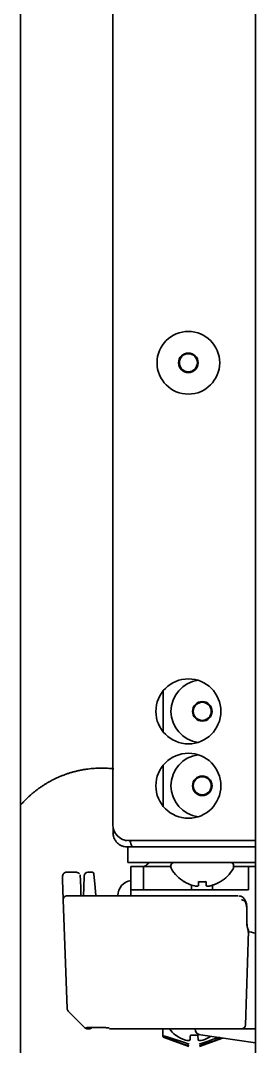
# Model space of a CAD drawing. Header units: inches. Extents: x 90 to 4161, y -506 to 3104.
# Drawn here: x 3991.9 to 4021.9, y 1323.5 to 1454.5 of the extents above; entities that cross this region are included whole.
import ezdxf

# ---------------------------------------------------------------- set-up
doc = ezdxf.new("R2010")
doc.units = ezdxf.units.IN
doc.layers.add('1', color=7, linetype='Continuous', true_color=0xffffff)
doc.layers.add('4', color=7, linetype='Continuous', true_color=0xffffff)

msp = doc.modelspace()

# ---------------------------------------------------------------- linework, layer by layer
at = {"layer": '1', "color": 7, "linetype": 'Continuous', "lineweight": 35}
for p, q in [((4021.91, 1933.26), (4021.91, 1249.76)), ((3991.91, 1919.98), (3991.91, 1204.2)), ((4003.71, 1351.76), (4003.71, 1888.76)), ((4010.12, 1363.65), (4010.12, 1368.89)), ((4010.12, 1354.14), (4010.12, 1359.39)), ((4003.72, 1350.85), (4003.74, 1351.41)), ((4003.72, 1350.85), (4003.94, 1350.84)), ((4007.55, 1349.76), (4005.69, 1349.76)), ((4007.8, 1349.76), (4007.55, 1349.76)), ((4021.91, 1349.76), (4007.8, 1349.76)), ((4005.62, 1346.96), (4005.62, 1348.96)), ((4021.91, 1348.96), (4006.15, 1348.96)), ((4007.62, 1346.96), (4005.62, 1346.96)), ((4021.91, 1346.96), (4007.62, 1346.96)), ((4000.52, 1345.71), (4001.09, 1345.71)), ((4001.29, 1345.53), (4001.45, 1343.76)), ((4006, 1346.46), (4007.62, 1346.46)), ((4006, 1343.46), (4006, 1346.46)), ((4011.12, 1346.46), (4007.62, 1346.46)), ((4007.62, 1346.46), (4007.62, 1343.46)), ((4011.12, 1346.56), (4011.12, 1346.36)), ((4019.12, 1346.36), (4019.12, 1346.56)), ((4021, 1346.46), (4019.12, 1346.46)), ((4021.91, 1346.46), (4021, 1346.46)), ((4021, 1343.46), (4021, 1346.46)), ((3999.99, 1343.75), (4000.02, 1345.22)), ((4012.82, 1344.48), (4012.82, 1344.52)), ((4013.73, 1344.1), (4013.73, 1343.46)), ((4016.41, 1343.46), (4016.41, 1344.07)), ((4017.42, 1344.52), (4017.42, 1344.48)), ((3999.97, 1342.71), (3999.99, 1343.75)), ((4001.45, 1343.76), (4001.54, 1342.71)), ((4004.34, 1342.75), (4004.34, 1342.71)), ((4011.89, 1343.46), (4006, 1343.46)), ((4006, 1342.71), (4006, 1343.46)), ((4011.89, 1343.46), (4021, 1343.46)), ((4010.07, 1325.71), (4010.07, 1324.85)), ((4014.22, 1325.71), (4014.22, 1325.71)), ((4010.24, 1324.62), (4013.39, 1323.47)), ((4014.76, 1323.47), (4017.7, 1324.54)), ((4021.91, 1323.95), (4014.87, 1324.94))]:
    msp.add_line(p, q, dxfattribs=at)
for centre, radius in [((4013.34, 1410.76), 4), ((4013.34, 1410.76), 1.25), ((4013.34, 1410.76), 1.15), ((4013.34, 1366.26), 4.15), ((4015.12, 1366.26), 1.25), ((4015.12, 1366.26), 1.15), ((4013.34, 1356.76), 4.15), ((4015.12, 1356.76), 1.25), ((4015.12, 1356.76), 1.15)]:
    msp.add_circle(centre, radius, dxfattribs=at)
for centre, radius, start, end in [((4015.12, 1366.26), 4, 97.7456, 262.26), ((4015.12, 1356.76), 4, 97.7456, 262.26), ((4007.63, 1346.96), 0.5, 270, 330), ((4008.5, 1346.46), 0.5, 90, 150), ((4011.52, 1346.56), 0.4, 90, 180), ((4018.72, 1346.56), 0.4, 0, 90), ((4021.75, 1346.46), 0.5, 70.7306, 90), ((4000.52, 1345.21), 0.5, 90, 179), ((4001.09, 1345.51), 0.2, 5, 90), ((4011.52, 1346.36), 0.4, 180, 210.3012), ((4015.32, 1348.58), 4.8, 210.3012, 238.6273), ((4014.92, 1348.58), 4.8, 301.3727, 329.6988), ((4018.72, 1346.36), 0.4, 329.6988, 0), ((4006.34, 1342.71), 2, 100.0222, 179), ((4020.09, 1332.21), 6, 72.3179, 82.4127), ((4014.07, 1327.81), 3.74, 213.5345, 230.6111), ((4014.97, 1325.68), 0.75, 178, 262)]:
    msp.add_arc(centre, radius, start, end, dxfattribs=at)
for centre, major_axis, ratio, start_param, end_param in [((4005.69, 1351.76), (0, -2), 0.990268, 4.712389, 6.283185), ((4014.07, 1323.49), (-4, 1.37), 0.015598, 4.877983, 6.288509), ((4013.99, 1323.25), (-3.75, 1.37), 0.016402, 4.878631, 6.29032), ((4014.07, 1327.83), (3.62, 0.87), 0.997235, 3.804658, 4.177379), ((4013.78, 1327.83), (0.27, 3.72), 0.017407, 3.440796, 3.813517), ((4014.37, 1327.83), (0.27, -3.72), 0.017407, 5.611261, 5.983982), ((4014.07, 1323.49), (4, 1.37), 0.015598, 0.60431, 1.405202), ((4014.16, 1323.25), (3.75, 1.37), 0.016402, 0.368551, 1.404554), ((4014.08, 1327.83), (3.62, -0.87), 0.997235, 5.247399, 5.545506), ((4013.81, 1327.87), (0.81, 3.6), 0.902278, 3.129444, 3.24631), ((4013.52, 1327.87), (0.38, 3.67), 0.420739, 3.280106, 3.396972), ((4014.63, 1327.87), (0.38, -3.67), 0.420739, 6.027806, 6.144672), ((4014.33, 1327.87), (0.81, -3.6), 0.902278, 6.178468, 6.295334)]:
    msp.add_ellipse(centre, major_axis=major_axis, ratio=ratio, start_param=start_param, end_param=end_param, dxfattribs=at)
msp.add_rational_spline([(4003.83, 1358.92), (4000.48, 1359.31), (3997.17, 1358.61), (3994.31, 1356.92), (3992.13, 1354.53), (3992.09, 1354.49), (3992.04, 1354.45), (3991.99, 1354.42), (3991.94, 1354.39)], [0.500123199837, 0.482160661531, 0.483515098564, 0.504186510936, 0.544174898647, 0.535909248976, 0.531320882017, 0.530409797772, 0.53317599624], degree=4, knots=[0, 0, 0, 0, 0, 0.982402, 0.982402, 0.982402, 0.982402, 1, 1, 1, 1, 1], dxfattribs=at)
for points in [[(4003.72, 1350.65), (4003.71, 1350.72), (4003.71, 1350.78), (4003.72, 1350.85)], [(4006.15, 1348.96), (4006.05, 1349.23), (4005.96, 1349.49), (4005.86, 1349.76)], [(4014.62, 1343.97), (4014.62, 1343.98), (4014.62, 1344.01), (4014.62, 1344.06), (4014.62, 1344.12), (4014.62, 1344.18), (4014.62, 1344.24), (4014.62, 1344.32), (4014.62, 1344.41), (4014.62, 1344.48), (4014.62, 1344.52)], [(4014.62, 1344.52), (4014.79, 1344.49), (4015.12, 1344.47), (4015.45, 1344.49), (4015.62, 1344.52)], [(4016.12, 1343.97), (4016.18, 1343.98), (4016.28, 1344.01), (4016.44, 1344.06), (4016.6, 1344.12), (4016.76, 1344.18), (4016.91, 1344.24), (4017.07, 1344.32), (4017.23, 1344.41), (4017.36, 1344.48), (4017.42, 1344.52)], [(4014.12, 1343.97), (4014.14, 1343.96), (4014.19, 1343.96), (4014.26, 1343.95), (4014.33, 1343.95), (4014.41, 1343.95), (4014.48, 1343.95), (4014.55, 1343.96), (4014.6, 1343.96), (4014.62, 1343.97)], [(4015.62, 1343.97), (4015.65, 1343.96), (4015.7, 1343.96), (4015.77, 1343.95), (4015.84, 1343.95), (4015.91, 1343.95), (4015.98, 1343.95), (4016.05, 1343.96), (4016.1, 1343.96), (4016.12, 1343.97)]]:
    msp.add_open_spline(points, degree=3, dxfattribs=at)
for points, knots in [([(4005.51, 1348.96), (4005.39, 1348.96), (4005.27, 1348.97), (4005.1, 1349.01), (4005.04, 1349.02), (4004.95, 1349.05), (4004.92, 1349.06), (4004.87, 1349.08), (4004.84, 1349.09), (4004.7, 1349.15), (4004.6, 1349.21), (4004.48, 1349.29), (4004.46, 1349.3), (4004.41, 1349.34), (4004.39, 1349.36), (4004.32, 1349.41), (4004.28, 1349.45), (4004.16, 1349.57), (4004.09, 1349.66), (4004.01, 1349.78), (4003.99, 1349.8), (4003.96, 1349.85), (4003.92, 1349.92), (4003.88, 1349.99), (4003.84, 1350.09), (4003.82, 1350.14), (4003.8, 1350.22), (4003.79, 1350.24), (4003.77, 1350.29), (4003.77, 1350.32), (4003.74, 1350.45), (4003.72, 1350.55), (4003.72, 1350.65)], [0, 0, 0, 0, 0.125, 0.125, 0.1875, 0.1875, 0.21875, 0.21875, 0.25, 0.25, 0.375, 0.375, 0.40625, 0.40625, 0.4375, 0.4375, 0.5, 0.5, 0.625, 0.625, 0.65625, 0.65625, 0.6875, 0.75, 0.75, 0.8125, 0.8125, 0.84375, 0.84375, 0.875, 0.875, 1, 1, 1, 1]), ([(4005.08, 1349.86), (4005.08, 1349.86), (4005.09, 1349.86), (4005.12, 1349.84), (4005.15, 1349.83), (4005.2, 1349.81), (4005.22, 1349.8), (4005.26, 1349.79), (4005.27, 1349.79), (4005.36, 1349.77), (4005.44, 1349.76), (4005.51, 1349.76)], [0, 0, 0, 0, 0.019788, 0.019788, 0.264841, 0.264841, 0.387368, 0.387368, 0.509894, 0.509894, 1, 1, 1, 1]), ([(4005.51, 1348.96), (4005.61, 1348.96), (4005.71, 1348.96), (4005.92, 1348.96), (4006.03, 1348.96), (4006.15, 1348.96)], [0, 0, 0, 0, 0.462959, 0.462959, 1, 1, 1, 1]), ([(4012.82, 1344.52), (4013.02, 1344.39), (4013.23, 1344.28), (4013.56, 1344.15), (4013.67, 1344.1), (4013.89, 1344.03), (4014.01, 1344), (4014.12, 1343.97)], [0, 0, 0, 0, 0.5, 0.5, 0.75, 0.75, 1, 1, 1, 1]), ([(4015.62, 1344.52), (4015.62, 1344.39), (4015.62, 1344.28), (4015.62, 1344.15), (4015.62, 1344.1), (4015.62, 1344.03), (4015.62, 1344), (4015.62, 1343.97)], [0, 0, 0, 0, 0.5, 0.5, 0.75, 0.75, 1, 1, 1, 1]), ([(4010.07, 1324.85), (4010.07, 1324.85), (4010.07, 1324.84), (4010.07, 1324.83), (4010.07, 1324.82), (4010.08, 1324.8), (4010.08, 1324.79), (4010.09, 1324.76), (4010.09, 1324.75), (4010.1, 1324.73), (4010.11, 1324.72), (4010.13, 1324.7), (4010.14, 1324.68), (4010.15, 1324.67), (4010.16, 1324.66), (4010.17, 1324.66), (4010.19, 1324.64), (4010.21, 1324.63), (4010.24, 1324.62)], [0, 0, 0, 0, 0.0625, 0.0625, 0.125, 0.125, 0.25, 0.25, 0.375, 0.375, 0.5, 0.5, 0.625, 0.6875, 0.6875, 0.75, 0.75, 1, 1, 1, 1]), ([(4011.7, 1324.92), (4011.71, 1324.92), (4011.72, 1324.9), (4011.75, 1324.89), (4011.78, 1324.88), (4011.8, 1324.88), (4011.81, 1324.88), (4011.82, 1324.87), (4011.82, 1324.87), (4011.82, 1324.87)], [0, 0, 0, 0, 0.14924, 0.438697, 0.670316, 0.840033, 0.945572, 0.994164, 1, 1, 1, 1]), ([(4013.61, 1324.92), (4013.68, 1324.92), (4013.76, 1324.92), (4013.88, 1324.92), (4013.92, 1324.92), (4013.99, 1324.92), (4014.03, 1324.92), (4014.15, 1324.92), (4014.23, 1324.92), (4014.35, 1324.92), (4014.39, 1324.92), (4014.46, 1324.92), (4014.5, 1324.92), (4014.54, 1324.92)], [0, 0, 0, 0, 0.25, 0.25, 0.375, 0.375, 0.5, 0.5, 0.75, 0.75, 0.875, 0.875, 1, 1, 1, 1])]:
    msp.add_open_spline(points, degree=3, knots=knots, dxfattribs=at)
at = {"layer": '4', "color": 7, "linetype": 'Continuous', "lineweight": 35}
for p, q in [((3999.04, 1345.71), (3997.79, 1345.71)), ((3997.28, 1345.07), (3997.28, 1344.96)), ((3997.28, 1344.97), (3997.28, 1345)), ((3997.28, 1344.85), (3997.28, 1344.75)), ((3997.33, 1343.51), (3997.28, 1344.75)), ((3999.56, 1344.79), (3999.54, 1345.23)), ((3999.6, 1343.55), (3999.56, 1344.79)), ((3997.37, 1342.19), (3997.33, 1343.51)), ((3997.87, 1342.71), (4004.28, 1342.71)), ((3999.24, 1342.71), (3999.15, 1342.71)), ((3999.63, 1342.68), (3999.6, 1343.55)), ((4004.28, 1342.71), (4001.74, 1342.71)), ((4004.28, 1342.71), (4014.18, 1342.71)), ((3997.86, 1328.32), (3997.37, 1342.19)), ((4020.81, 1340.32), (4020.81, 1341.13)), ((4020.81, 1339.5), (4020.81, 1339.53)), ((4020.81, 1339.44), (4020.82, 1339.52)), ((4021.04, 1338.19), (4020.62, 1326.19)), ((3998, 1327.98), (4000.13, 1325.86)), ((4000.61, 1325.71), (4000.48, 1325.71)), ((4004.28, 1325.71), (4003.3, 1325.71)), ((4018.36, 1325.71), (4004.28, 1325.71)), ((4020.12, 1325.71), (4018.36, 1325.71)), ((4021.87, 1325.71), (4020.12, 1325.71)), ((4021.91, 1325.71), (4021.87, 1325.71))]:
    msp.add_line(p, q, dxfattribs=at)
for centre, start, end in [((3999.04, 1345.21), 37.9067, 90), ((3999.04, 1345.21), 2, 19.5381), ((3997.87, 1342.21), 90, 182), ((3998.36, 1328.34), 182, 225), ((4000.48, 1326.21), 225, 270), ((4003.3, 1326.21), 267.0822, 270.0632), ((4020.12, 1326.21), 270, 358)]:
    msp.add_arc(centre, 0.5, start, end, dxfattribs=at)
for centre, major_axis, ratio, start_param, end_param in [((4013.48, 1322.2), (2.18, 61.56), 0.113636, 5.000911, 5.024984), ((4014.04, 1338.21), (-7, 0.02), 0.002489, 3.083207, 3.141512), ((4000.61, 1326.21), (-0.116, 0.486), 0.976591, 2.129191, 3.805927)]:
    msp.add_ellipse(centre, major_axis=major_axis, ratio=ratio, start_param=start_param, end_param=end_param, dxfattribs=at)
for points, degree in [([(3997.35, 1345.44), (3997.25, 1345.27), (3997.28, 1345.11)], 2), ([(3997.29, 1345.23), (3997.28, 1345.22), (3997.28, 1345.17), (3997.28, 1345.06)], 3), ([(3997.28, 1344.85), (3997.28, 1344.89), (3997.28, 1344.92), (3997.28, 1344.95), (3997.28, 1344.96), (3997.28, 1344.96)], 5), ([(3997.28, 1344.87), (3997.28, 1344.86), (3997.28, 1344.85), (3997.28, 1344.85)], 3), ([(4014.18, 1342.71), (4015.02, 1342.71), (4016.63, 1342.71), (4018.08, 1342.71), (4019.28, 1342.71), (4019.71, 1342.71)], 2), ([(4020.78, 1341.43), (4020.78, 1341.42), (4020.78, 1341.42), (4020.79, 1341.41), (4020.79, 1341.41), (4020.8, 1341.41), (4020.8, 1341.41), (4020.8, 1341.41), (4020.81, 1341.4), (4020.81, 1341.39), (4020.81, 1341.39)], 3), ([(4020.81, 1341.19), (4020.81, 1341.39)], 1), ([(4021.03, 1338.19), (4021.03, 1338.21)], 1)]:
    msp.add_open_spline(points, degree=degree, dxfattribs=at)
for points, knots in [([(3997.79, 1345.71), (3997.66, 1345.72), (3997.54, 1345.66), (3997.34, 1345.47), (3997.28, 1345.35), (3997.29, 1345.22)], [0, 0, 0, 0, 0.5, 0.5, 1, 1, 1, 1]), ([(3997.61, 1345.68), (3997.57, 1345.67), (3997.5, 1345.63), (3997.42, 1345.55), (3997.37, 1345.49), (3997.35, 1345.45), (3997.35, 1345.44)], [0, 0, 0, 0, 0.29523, 0.570123, 0.84136, 1, 1, 1, 1]), ([(3997.28, 1344.87), (3997.28, 1344.88), (3997.28, 1344.89), (3997.28, 1344.9), (3997.28, 1344.91), (3997.28, 1344.92), (3997.28, 1344.93), (3997.28, 1344.95), (3997.28, 1344.96), (3997.28, 1344.98), (3997.28, 1345), (3997.28, 1345.02), (3997.28, 1345.04), (3997.28, 1345.05), (3997.28, 1345.06), (3997.28, 1345.07)], [0, 0, 0, 0, 0.048642, 0.098161, 0.148487, 0.199549, 0.251271, 0.331013, 0.414385, 0.501199, 0.608389, 0.712357, 0.812558, 0.908552, 1, 1, 1, 1]), ([(4020.79, 1341.51), (4020.77, 1341.65), (4020.71, 1341.93), (4020.52, 1342.31), (4020.21, 1342.6), (4019.96, 1342.68), (4019.83, 1342.7)], [0, 0, 0, 0, 0.229055, 0.476848, 0.738813, 1, 1, 1, 1]), ([(4020.14, 1342.19), (4020.2, 1342.19), (4020.26, 1342.18), (4020.39, 1342.14), (4020.47, 1342.09), (4020.6, 1341.94), (4020.65, 1341.85), (4020.73, 1341.63), (4020.76, 1341.5), (4020.8, 1341.21), (4020.81, 1341.06), (4020.81, 1340.9)], [0, 0, 0, 0, 0.142116, 0.142116, 0.370538, 0.370538, 0.585653, 0.585653, 0.794797, 0.794797, 1, 1, 1, 1]), ([(4020.81, 1339.5), (4020.81, 1339.33), (4020.83, 1338.97), (4020.93, 1338.4), (4021.01, 1338.21), (4021.03, 1338.21)], [0, 0, 0, 0, 0.234908, 0.49771, 1, 1, 1, 1]), ([(4020.81, 1339.48), (4020.81, 1339.32), (4020.81, 1339.16), (4020.84, 1338.86), (4020.87, 1338.73), (4020.91, 1338.5), (4020.94, 1338.4), (4020.98, 1338.26), (4021, 1338.22), (4021.02, 1338.2), (4021.03, 1338.19), (4021.03, 1338.19)], [0, 0, 0, 0, 0.222193, 0.222193, 0.448316, 0.448316, 0.685202, 0.685202, 0.930451, 0.930451, 1, 1, 1, 1]), ([(4000.27, 1325.86), (4000.27, 1325.86), (4000.28, 1325.86), (4000.28, 1325.86), (4000.29, 1325.86), (4000.3, 1325.86), (4000.31, 1325.86), (4000.31, 1325.87), (4000.32, 1325.87), (4000.33, 1325.87), (4000.34, 1325.87), (4000.35, 1325.87), (4000.35, 1325.87), (4000.36, 1325.87), (4000.37, 1325.87), (4000.38, 1325.88), (4000.39, 1325.88), (4000.4, 1325.88), (4000.41, 1325.88), (4000.42, 1325.88), (4000.43, 1325.88), (4000.44, 1325.88), (4000.45, 1325.88), (4000.47, 1325.88), (4000.48, 1325.88), (4000.49, 1325.89), (4000.5, 1325.89), (4000.51, 1325.89), (4000.53, 1325.89), (4000.54, 1325.89), (4000.55, 1325.89), (4000.56, 1325.89), (4000.58, 1325.89), (4000.59, 1325.89), (4000.6, 1325.89), (4000.62, 1325.89), (4000.63, 1325.89), (4000.65, 1325.89), (4000.66, 1325.9), (4000.67, 1325.9), (4000.69, 1325.9), (4000.7, 1325.9), (4000.72, 1325.9), (4000.74, 1325.9), (4000.75, 1325.9), (4000.77, 1325.9), (4000.78, 1325.9), (4000.8, 1325.9), (4000.82, 1325.9), (4000.83, 1325.9), (4000.85, 1325.9), (4000.87, 1325.9), (4000.88, 1325.9), (4000.9, 1325.9), (4000.92, 1325.9), (4000.94, 1325.9), (4000.95, 1325.9), (4000.97, 1325.9), (4000.99, 1325.91), (4001.01, 1325.91), (4001.03, 1325.91), (4001.05, 1325.91), (4001.07, 1325.91), (4001.09, 1325.91), (4001.11, 1325.91), (4001.12, 1325.91), (4001.14, 1325.91), (4001.16, 1325.91), (4001.18, 1325.91), (4001.21, 1325.91), (4001.23, 1325.91), (4001.25, 1325.91), (4001.27, 1325.91), (4001.29, 1325.91), (4001.31, 1325.91), (4001.33, 1325.91), (4001.35, 1325.91), (4001.37, 1325.91), (4001.4, 1325.91), (4001.42, 1325.91), (4001.44, 1325.91), (4001.46, 1325.91), (4001.49, 1325.91), (4001.51, 1325.91), (4001.53, 1325.91), (4001.55, 1325.91), (4001.58, 1325.91), (4001.6, 1325.91), (4001.62, 1325.91), (4001.65, 1325.91), (4001.67, 1325.91), (4001.7, 1325.9), (4001.72, 1325.9), (4001.74, 1325.9), (4001.77, 1325.9), (4001.79, 1325.9), (4001.82, 1325.9), (4001.84, 1325.9), (4001.87, 1325.9), (4001.89, 1325.9), (4001.92, 1325.9), (4001.94, 1325.9), (4001.97, 1325.9), (4001.99, 1325.9), (4002.02, 1325.9), (4002.04, 1325.9), (4002.07, 1325.9), (4002.09, 1325.9), (4002.12, 1325.9), (4002.15, 1325.9), (4002.17, 1325.9), (4002.2, 1325.89), (4002.23, 1325.89), (4002.25, 1325.89), (4002.28, 1325.89), (4002.31, 1325.89), (4002.33, 1325.89), (4002.36, 1325.89), (4002.39, 1325.89), (4002.41, 1325.89), (4002.44, 1325.89), (4002.47, 1325.89), (4002.5, 1325.89), (4002.52, 1325.89), (4002.55, 1325.88), (4002.58, 1325.88), (4002.61, 1325.88), (4002.64, 1325.88), (4002.66, 1325.88), (4002.69, 1325.88), (4002.72, 1325.88), (4002.75, 1325.88), (4002.78, 1325.88), (4002.8, 1325.88), (4002.83, 1325.87), (4002.86, 1325.87), (4002.89, 1325.87), (4002.92, 1325.87), (4002.95, 1325.87), (4002.98, 1325.87), (4003, 1325.87), (4003.03, 1325.87), (4003.06, 1325.86), (4003.09, 1325.86), (4003.12, 1325.86), (4003.15, 1325.86), (4003.18, 1325.86), (4003.2, 1325.86), (4003.21, 1325.86)], [0, 0, 0, 0, 0.006805, 0.013613, 0.020422, 0.027233, 0.034045, 0.04086, 0.047676, 0.054493, 0.061312, 0.068133, 0.074956, 0.08178, 0.088605, 0.095432, 0.102261, 0.109091, 0.115923, 0.122755, 0.12959, 0.136425, 0.143262, 0.1501, 0.15694, 0.163781, 0.170623, 0.177466, 0.184311, 0.191156, 0.198003, 0.204851, 0.2117, 0.21855, 0.225401, 0.232253, 0.239106, 0.24596, 0.252815, 0.25967, 0.266527, 0.273385, 0.280243, 0.287102, 0.293962, 0.300823, 0.307684, 0.314546, 0.321409, 0.328273, 0.335137, 0.342002, 0.348867, 0.355733, 0.362599, 0.369466, 0.376334, 0.383201, 0.39007, 0.396938, 0.403808, 0.410677, 0.417547, 0.424417, 0.431287, 0.438158, 0.445028, 0.451899, 0.458771, 0.465642, 0.472513, 0.479385, 0.486257, 0.493128, 0.5, 0.506872, 0.513743, 0.520615, 0.527487, 0.534358, 0.541229, 0.548101, 0.554972, 0.561842, 0.568713, 0.575583, 0.582453, 0.589323, 0.596192, 0.603062, 0.60993, 0.616799, 0.623666, 0.630534, 0.637401, 0.644267, 0.651133, 0.657998, 0.664863, 0.671727, 0.678591, 0.685454, 0.692316, 0.699177, 0.706038, 0.712898, 0.719757, 0.726615, 0.733473, 0.74033, 0.747185, 0.75404, 0.760894, 0.767747, 0.774599, 0.78145, 0.7883, 0.795149, 0.801997, 0.808844, 0.815689, 0.822534, 0.829377, 0.836219, 0.84306, 0.8499, 0.856738, 0.863575, 0.87041, 0.877245, 0.884077, 0.890909, 0.897739, 0.904568, 0.911395, 0.91822, 0.925044, 0.931867, 0.938688, 0.945507, 0.952324, 0.95914, 0.965955, 0.972767, 0.979578, 0.986387, 0.993195, 1, 1, 1, 1]), ([(4000.61, 1325.71), (4000.64, 1325.71), (4000.68, 1325.71), (4000.74, 1325.73), (4000.77, 1325.74), (4000.83, 1325.76), (4000.85, 1325.78), (4000.91, 1325.81), (4000.93, 1325.83), (4000.97, 1325.87), (4000.98, 1325.88), (4000.99, 1325.9)], [0, 0, 0, 0, 0.218299, 0.218299, 0.436598, 0.436598, 0.654897, 0.654897, 0.873196, 0.873196, 1, 1, 1, 1])]:
    msp.add_open_spline(points, degree=3, knots=knots, dxfattribs=at)
msp.add_rational_spline([(4020.91, 1338.54), (4021.03, 1338.4), (4021.03, 1338.21)], [0.847638890273, 0.85654741334, 0.984847444967], degree=2, dxfattribs=at)

doc.saveas('drawing.dxf')
